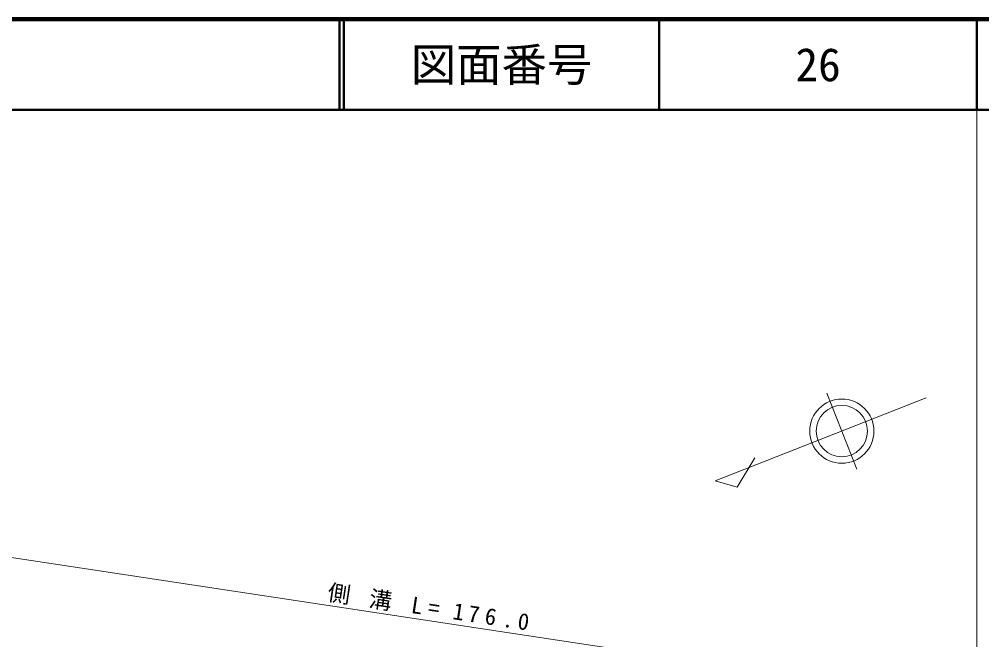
# Model space of a CAD drawing. Units: millimetres, scale not verified. Extents: x 40000 to 680000, y 20000 to 380000.
# Drawn here: x 473475 to 579533, y 311597 to 380000 of the extents above; entities that cross this region are included whole.
import ezdxf
from ezdxf.enums import TextEntityAlignment as Align

# ---------------------------------------------------------------- set-up
doc = ezdxf.new("R2010")
doc.units = ezdxf.units.MM
doc.header["$LTSCALE"] = 1000
for name, color, linetype, lineweight in [('M-BMK-SRVR', 3, 'Continuous', 13), ('M-STR-HTXT', 7, 'Continuous', 13), ('M-TTL', 2, 'Continuous', 140), ('M-TTL-BAND', 7, 'Continuous', 13), ('M-TTL-LINE', 7, 'Continuous', 50)]:
    doc.layers.add(name, color=color, linetype=linetype, lineweight=lineweight)
doc.layers.add('M-TTL-TXT', color=7, linetype='Continuous')
doc.styles.add('ＭＳ ゴシック', font='')
doc.styles.get('ＭＳ ゴシック').set_extended_font_data('MS Gothic')

msp = doc.modelspace()

# ---------------------------------------------------------------- linework, layer by layer
at = {"layer": 'M-BMK-SRVR'}
for p, q in [((565768, 330394), (562473, 338770)), ((573411, 338255), (550158, 329104)), ((552569, 328432), (554518, 331637)), ((550158, 329104), (552569, 328432))]:
    msp.add_line(p, q, dxfattribs=at)
for radius in [3539, 2829]:
    msp.add_circle((564116, 334597), radius, dxfattribs=at)
at = {"layer": 'M-STR-HTXT'}
msp.add_line((411904, 329843), (579066, 304565), dxfattribs=at)
at = {"layer": 'M-TTL'}
msp.add_line((680000, 380000), (40000, 380000), dxfattribs=at)
at = {"layer": 'M-TTL-BAND'}
msp.add_line((579000, 20000), (579000, 370000), dxfattribs=at)
at = {"layer": 'M-TTL-LINE'}
for p, q in [((508747, 380000), (508747, 370000)), ((509247, 380000), (509247, 370000)), ((543997, 380000), (543997, 370000)), ((579000, 380000), (579000, 370000)), ((40000, 370000), (680000, 370000))]:
    msp.add_line(p, q, dxfattribs=at)

# ---------------------------------------------------------------- texts
at = {"layer": 'M-STR-HTXT', "style": 'ＭＳ ゴシック'}
for s, p in [('側', (507267, 315422)), ('溝', (511847, 314727)), ('L', (516488, 314022)), ('=', (518338, 313748)), ('1', (521068, 313337)), ('7', (522739, 313083)), ('6', (524589, 312799)), ('0', (528209, 312250)), ('.', (526539, 312505))]:
    msp.add_text(s, height=1833, rotation=351.402, dxfattribs=at).set_placement(p, align=Align.BOTTOM_LEFT)
at = {"layer": 'M-TTL-TXT', "style": 'ＭＳ ゴシック'}
for s, p in [('図面番号', (526622, 375000)), ('26', (561497, 375000))]:
    msp.add_text(s, height=3666, dxfattribs=at).set_placement(p, align=Align.MIDDLE_CENTER)

doc.saveas('drawing.dxf')
